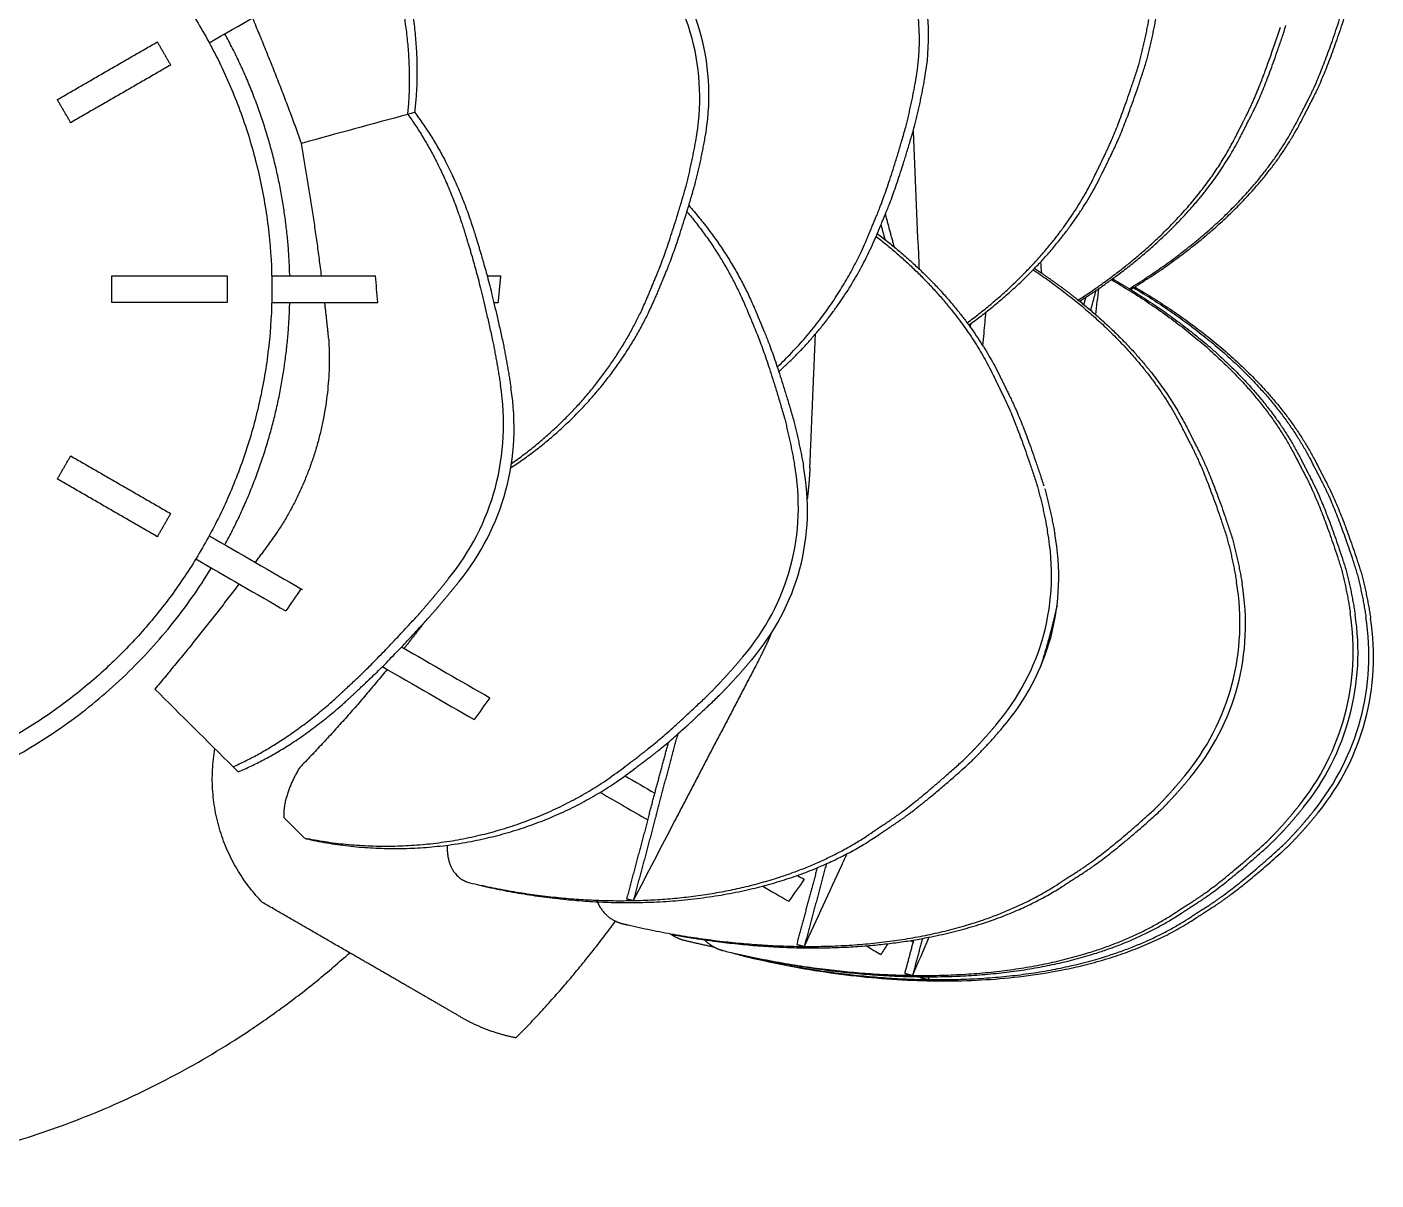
# Model space of a CAD drawing. Header units: metres. Extents: x -0.5 to 11.8, y -0.3 to 7.4.
# Drawn here: x 2.121 to 3.635, y 4.011 to 5.305 of the extents above; entities that cross this region are included whole.
import ezdxf

# ---------------------------------------------------------------- set-up
doc = ezdxf.new("R2010")
doc.units = ezdxf.units.M
doc.header["$MEASUREMENT"] = 0
doc.layers.add('ΣΧΕΔΙΑ', color=140, linetype='Continuous')

msp = doc.modelspace()

# ---------------------------------------------------------------- linework, layer by layer
at = {"layer": 'ΣΧΕΔΙΑ'}
for points, weights, degree, knots in [([(1.4421, 4.5681), (1.8848, 4.1938), (2.2591, 4.6366), (2.6334, 5.0793), (2.1907, 5.4536), (1.7479, 5.8279), (1.3737, 5.3851), (0.9994, 4.9424), (1.4421, 4.5681)], [1, 0.707106781187, 1, 0.707106781187, 1, 0.707106781187, 1, 0.707106781187, 1], 2, [0, 0, 0, 0.910644, 0.910644, 1.821288, 1.821288, 2.731933, 2.731933, 3.642577, 3.642577, 3.642577]), ([(2.5566, 5.2093), (2.5656, 5.2812), (2.5461, 5.3641), (2.5432, 5.3761), (2.5404, 5.3881), (2.533, 5.4196), (2.5129, 5.4832)], [0.944259782733, 0.946497234703, 1, 1, 1, 0.970376548073, 0.948940508878], 2, [3.5704502, 3.5704502, 3.5704502, 3.7990306, 3.7990306, 3.8560209, 3.8560209, 3.9482049, 3.9482049, 3.9482049]), ([(2.5487, 5.2072), (2.556, 5.2764), (2.5375, 5.3554), (2.5346, 5.3674), (2.5318, 5.3795), (2.5244, 5.4109), (2.5042, 5.4745)], [0.944564890513, 0.948904416698, 1, 1, 1, 0.970376548073, 0.948940508878], 2, [3.5807345, 3.5807345, 3.5807345, 3.7990306, 3.7990306, 3.8560209, 3.8560209, 3.9482049, 3.9482049, 3.9482049]), ([(3.3585, 5.0115), (3.4929, 5.0946), (3.5465, 5.1987), (3.553, 5.2114), (3.5595, 5.224), (3.5764, 5.257), (3.5978, 5.324)], [0.945194856507, 0.936568366827, 1, 1, 1, 0.970376548073, 0.948940508878], 2, [3.5280311, 3.5280311, 3.5280311, 3.7990306, 3.7990306, 3.8560209, 3.8560209, 3.9482049, 3.9482049, 3.9482049]), ([(3.3635, 5.0128), (3.4982, 5.0959), (3.5518, 5.2002), (3.5583, 5.2128), (3.5648, 5.2254), (3.5817, 5.2584), (3.6031, 5.3255)], [0.945212411644, 0.936504096276, 1, 1, 1, 0.970376548073, 0.948940508878], 2, [3.5277565, 3.5277565, 3.5277565, 3.7990306, 3.7990306, 3.8560209, 3.8560209, 3.9482049, 3.9482049, 3.9482049]), ([(3.3012, 4.9987), (3.3013, 4.9988), (3.3014, 4.9989), (3.3016, 4.999), (3.3839, 5.0524), (3.4432, 5.1143), (3.4768, 5.1801), (3.4811, 5.1885), (3.4854, 5.1969), (3.4896, 5.2053), (3.5007, 5.227), (3.5135, 5.2603), (3.5281, 5.3053)], [1, 1, 1, 1, 0.995496302022, 1.01498583541, 1.05846860016, 1.05846860016, 1.05846860016, 1.05846860016, 1.0375649377, 1.01954998167, 1.00442373207], 3, [3.5353505, 3.5353505, 3.5353505, 3.5353505, 3.5357656, 3.5357656, 3.5357656, 3.7990306, 3.7990306, 3.7990306, 3.8560209, 3.8560209, 3.8560209, 3.9482049, 3.9482049, 3.9482049, 3.9482049]), ([(3.34, 5.0228), (3.439, 5.0953), (3.4831, 5.1818), (3.4895, 5.1944), (3.4959, 5.207), (3.5127, 5.2399), (3.5344, 5.3071)], [0.944277901892, 0.946704658125, 1, 1, 1, 0.970376548073, 0.948940508878], 2, [3.5713364, 3.5713364, 3.5713364, 3.7990306, 3.7990306, 3.8560209, 3.8560209, 3.9482049, 3.9482049, 3.9482049]), ([(3.1769, 4.9734), (3.2749, 5.0463), (3.3195, 5.1379), (3.3256, 5.1505), (3.3317, 5.163), (3.3476, 5.1957), (3.3691, 5.2627)], [0.944174959782, 0.943315737517, 1, 1, 1, 0.970376548073, 0.948940508878], 2, [3.5568579, 3.5568579, 3.5568579, 3.7990306, 3.7990306, 3.8560209, 3.8560209, 3.9482049, 3.9482049, 3.9482049]), ([(3.1785, 4.9708), (3.2814, 5.0453), (3.3276, 5.1401), (3.3337, 5.1526), (3.3398, 5.1652), (3.3557, 5.1978), (3.3772, 5.2649)], [0.944293247372, 0.941456338654, 1, 1, 1, 0.970376548073, 0.948940508878], 2, [3.548914, 3.548914, 3.548914, 3.7990306, 3.7990306, 3.8560209, 3.8560209, 3.9482049, 3.9482049, 3.9482049]), ([(2.5566, 5.2093), (2.6003, 5.1515), (2.6249, 5.07), (2.6285, 5.0581), (2.632, 5.0463), (2.6414, 5.0154), (2.6557, 4.9502)], [0.944258558023, 0.946482545649, 1, 1, 1, 0.970376548073, 0.948940508878], 2, [3.5703875, 3.5703875, 3.5703875, 3.7990306, 3.7990306, 3.8560209, 3.8560209, 3.9482049, 3.9482049, 3.9482049]), ([(2.5487, 5.2072), (2.5897, 5.1508), (2.6131, 5.0731), (2.6167, 5.0613), (2.6202, 5.0494), (2.6296, 5.0185), (2.6439, 4.9533)], [0.944562658244, 0.948891256552, 1, 1, 1, 0.970376548073, 0.948940508878], 2, [3.5806782, 3.5806782, 3.5806782, 3.7990306, 3.7990306, 3.8560209, 3.8560209, 3.9482049, 3.9482049, 3.9482049]), ([(2.9652, 4.9185), (3.0387, 4.9847), (3.0753, 5.0725), (3.0804, 5.0848), (3.0855, 5.097), (3.0988, 5.129), (3.1179, 5.1954)], [0.944163126088, 0.94439795253, 1, 1, 1, 0.970376548073, 0.948940508878], 2, [3.5614815, 3.5614815, 3.5614815, 3.7990306, 3.7990306, 3.8560209, 3.8560209, 3.9482049, 3.9482049, 3.9482049]), ([(2.9635, 4.9237), (3.0307, 4.9874), (3.065, 5.0697), (3.0701, 5.082), (3.0752, 5.0942), (3.0885, 5.1262), (3.1076, 5.1927)], [0.944387257588, 0.947707639643, 1, 1, 1, 0.970376548073, 0.948940508878], 2, [3.5756215, 3.5756215, 3.5756215, 3.7990306, 3.7990306, 3.8560209, 3.8560209, 3.9482049, 3.9482049, 3.9482049]), ([(2.6646, 4.8106), (2.7786, 4.8858), (2.8287, 5.0064), (2.8338, 5.0187), (2.8389, 5.031), (2.8522, 5.0629), (2.8713, 5.1294)], [0.950590839261, 0.925215747259, 1, 1, 1, 0.970376548073, 0.948940508878], 2, [3.4795292, 3.4795292, 3.4795292, 3.7990306, 3.7990306, 3.8560209, 3.8560209, 3.9482049, 3.9482049, 3.9482049]), ([(2.665, 4.8151), (2.7709, 4.8894), (2.8184, 5.0037), (2.8235, 5.0159), (2.8286, 5.0282), (2.8419, 5.0602), (2.861, 5.1266)], [0.94836104394, 0.928850095552, 1, 1, 1, 0.970376548073, 0.948940508878], 2, [3.4950562, 3.4950562, 3.4950562, 3.7990306, 3.7990306, 3.8560209, 3.8560209, 3.9482049, 3.9482049, 3.9482049]), ([(2.8641, 5.1048), (2.9124, 5.0506), (2.9394, 4.9858), (2.9445, 4.9735), (2.9496, 4.9613), (2.9629, 4.9293), (2.982, 4.8628)], [0.947761192641, 0.958338306772, 1, 1, 1, 0.970376548073, 0.948940508878], 2, [3.621039, 3.621039, 3.621039, 3.7990306, 3.7990306, 3.8560209, 3.8560209, 3.9482049, 3.9482049, 3.9482049]), ([(2.862, 5.098), (2.9045, 5.0476), (2.9291, 4.9885), (2.9342, 4.9763), (2.9393, 4.964), (2.9526, 4.932), (2.9717, 4.8656)], [0.949805325138, 0.961913298782, 1, 1, 1, 0.970376548073, 0.948940508878], 2, [3.6363124, 3.6363124, 3.6363124, 3.7990306, 3.7990306, 3.8560209, 3.8560209, 3.9482049, 3.9482049, 3.9482049]), ([(3.0757, 5.0734), (3.1704, 5.0016), (3.2139, 4.9121), (3.22, 4.8996), (3.2261, 4.8871), (3.2417, 4.8551), (3.2625, 4.7903)], [0.944165247606, 0.944579350975, 1, 1, 1, 0.971022233915, 0.949878857351], 2, [3.5622565, 3.5622565, 3.5622565, 3.7990306, 3.7990306, 3.8560209, 3.8560209, 3.9461957, 3.9461957, 3.9461957]), ([(3.0744, 5.0703), (3.164, 5.0003), (3.2059, 4.9143), (3.2119, 4.9017), (3.218, 4.8892), (3.2339, 4.8565), (3.2554, 4.7895)], [0.944266776156, 0.946579403637, 1, 1, 1, 0.970376548073, 0.948940508878], 2, [3.5708013, 3.5708013, 3.5708013, 3.7990306, 3.7990306, 3.8560209, 3.8560209, 3.9482049, 3.9482049, 3.9482049]), ([(3.2506, 5.0328), (3.3673, 4.9545), (3.4167, 4.8577), (3.4231, 4.8451), (3.4295, 4.8325), (3.4463, 4.7996), (3.468, 4.7324)], [0.944377828366, 0.94069166474, 1, 1, 1, 0.970376548073, 0.948940508878], 2, [3.5456471, 3.5456471, 3.5456471, 3.7990306, 3.7990306, 3.8560209, 3.8560209, 3.9482049, 3.9482049, 3.9482049]), ([(3.3384, 5.0217), (3.4875, 4.9351), (3.5449, 4.8234), (3.5514, 4.8107), (3.5579, 4.7981), (3.5749, 4.7651), (3.5962, 4.6981)], [0.946711313593, 0.932231456449, 1, 1, 1, 0.970376548073, 0.948940508878], 2, [3.5095024, 3.5095024, 3.5095024, 3.7990306, 3.7990306, 3.8560209, 3.8560209, 3.9482049, 3.9482049, 3.9482049]), ([(3.3633, 5.0127), (3.5065, 4.9274), (3.5624, 4.8187), (3.5689, 4.806), (3.5754, 4.7934), (3.5924, 4.7605), (3.6137, 4.6934)], [0.946033457856, 0.933940048442, 1, 1, 1, 0.970376548073, 0.948940508878], 2, [3.5168021, 3.5168021, 3.5168021, 3.7990306, 3.7990306, 3.8560209, 3.8560209, 3.9482049, 3.9482049, 3.9482049]), ([(3.3647, 5.0135), (3.511, 4.9276), (3.5677, 4.8173), (3.5742, 4.8046), (3.5807, 4.792), (3.5977, 4.759), (3.619, 4.692)], [0.946377627876, 0.933039689982, 1, 1, 1, 0.970376548073, 0.948940508878], 2, [3.5129555, 3.5129555, 3.5129555, 3.7990306, 3.7990306, 3.8560209, 3.8560209, 3.9482049, 3.9482049, 3.9482049]), ([(3.3029, 4.9974), (3.3844, 4.9317), (3.423, 4.8561), (3.4294, 4.8434), (3.4358, 4.8308), (3.4526, 4.7979), (3.4743, 4.7308)], [0.945579176022, 0.953057343683, 1, 1, 1, 0.970376548073, 0.948940508878], 2, [3.5984771, 3.5984771, 3.5984771, 3.7990306, 3.7990306, 3.8560209, 3.8560209, 3.9482049, 3.9482049, 3.9482049]), ([(3.3599, 5.0106), (3.4962, 4.9271), (3.5502, 4.822), (3.5567, 4.8093), (3.5632, 4.7967), (3.5802, 4.7637), (3.6015, 4.6967)], [0.945348261199, 0.936023885093, 1, 1, 1, 0.970376548073, 0.948940508878], 2, [3.5257049, 3.5257049, 3.5257049, 3.7990306, 3.7990306, 3.8560209, 3.8560209, 3.9482049, 3.9482049, 3.9482049]), ([(3, 4.8103), (3, 4.811), (3, 4.8116), (3.0001, 4.8123), (3.0021, 4.8617), (3.0042, 4.9112), (3.0063, 4.9607)], [1, 0.999996848443, 0.999996848443, 1, 1, 1, 1], 3, [-2.2217928, -2.2217928, -2.2217928, -2.2217928, -2.2164284, -2.2164284, -2.2164284, -2.062505, -2.062505, -2.062505, -2.062505]), ([(1.3044, 4.698), (1.4799, 4.4109), (1.8164, 4.4109), (2.153, 4.4109), (2.3284, 4.6981)], [0.865631370501, 0.811496533769, 1, 0.811447953424, 0.865659289435], 2, [2.220863, 2.220863, 2.220863, 2.827433, 2.827433, 3.43416, 3.43416, 3.43416]), ([(2.3526, 4.4748), (2.4162, 4.5031), (2.4753, 4.5587), (2.4843, 4.5671), (2.4933, 4.5756), (2.5168, 4.5977), (2.5619, 4.647)], [0.944564890513, 0.948904416698, 1, 1, 1, 0.970376548073, 0.948940508878], 2, [3.5807345, 3.5807345, 3.5807345, 3.7990306, 3.7990306, 3.8560209, 3.8560209, 3.9482049, 3.9482049, 3.9482049]), ([(2.3583, 4.4691), (2.4251, 4.4972), (2.4871, 4.5555), (2.4961, 4.564), (2.5051, 4.5725), (2.5287, 4.5946), (2.5737, 4.6439)], [0.944259782733, 0.946497234703, 1, 1, 1, 0.970376548073, 0.948940508878], 2, [3.5704502, 3.5704502, 3.5704502, 3.7990306, 3.7990306, 3.8560209, 3.8560209, 3.9482049, 3.9482049, 3.9482049]), ([(2.9417, 4.5929), (2.9414, 4.5922), (2.9411, 4.5916), (2.9407, 4.591), (2.9099, 4.5322), (2.8792, 4.4733), (2.8485, 4.4143)], [1, 0.999996808006, 0.999996808006, 1, 1, 1, 1], 3, [2.7942615, 2.7942615, 2.7942615, 2.7942615, 2.7996615, 2.7996615, 2.7996615, 3.0062675, 3.0062675, 3.0062675, 3.0062675]), ([(2.4325, 4.3949), (2.6342, 4.3538), (2.7913, 4.474), (2.8019, 4.4821), (2.8124, 4.4902), (2.8399, 4.5112), (2.8896, 4.5592)], [0.994924320924, 0.890922552709, 1, 1, 1, 0.970376548073, 0.948940508878], 2, [3.333018, 3.333018, 3.333018, 3.7990306, 3.7990306, 3.8560209, 3.8560209, 3.9482049, 3.9482049, 3.9482049]), ([(2.4342, 4.394), (2.6403, 4.3479), (2.8016, 4.4713), (2.8121, 4.4794), (2.8227, 4.4874), (2.8502, 4.5085), (2.8999, 4.5565)], [1, 0.888324260259, 1, 1, 1, 0.970376548073, 0.948940508878], 2, [3.3219173, 3.3219173, 3.3219173, 3.7990306, 3.7990306, 3.8560209, 3.8560209, 3.9482049, 3.9482049, 3.9482049]), ([(3.1814, 4.481), (3.1814, 4.481), (3.1814, 4.481), (3.1814, 4.481), (3.1937, 4.4932), (3.2055, 4.506), (3.2167, 4.5193)], [1, 1, 1, 1, 0.991476818634, 0.984258865962, 0.978346141986], 3, [1.65708234, 1.65708234, 1.65708234, 1.65708234, 1.65708239, 1.65708239, 1.65708239, 1.718618, 1.718618, 1.718618, 1.718618]), ([(2.8018, 4.3246), (2.9614, 4.3278), (3.068, 4.3998), (3.0795, 4.4076), (3.0911, 4.4154), (3.1212, 4.4358), (3.1733, 4.4831)], [0.948023538268, 0.929478370218, 1, 1, 1, 0.970376548073, 0.948940508878], 2, [3.4977404, 3.4977404, 3.4977404, 3.7990306, 3.7990306, 3.8560209, 3.8560209, 3.9482049, 3.9482049, 3.9482049]), ([(2.8212, 4.3228), (2.9223, 4.3266), (3.0094, 4.3526), (3.0761, 4.3977), (3.0838, 4.4029), (3.0915, 4.4081), (3.0992, 4.4133), (3.1186, 4.4265), (3.1454, 4.4483), (3.1794, 4.4792), (3.1801, 4.4798), (3.1807, 4.4804), (3.1814, 4.481)], [0.946794302445, 0.936957307365, 0.954692539883, 1, 1, 1, 1, 0.980615634074, 0.963860566192, 0.949734796353, 0.949734796353, 0.949734796353, 0.949734796353], 3, [3.5086794, 3.5086794, 3.5086794, 3.5086794, 3.7990306, 3.7990306, 3.7990306, 3.8560209, 3.8560209, 3.8560209, 3.9465031, 3.9465031, 3.9465031, 3.9482049, 3.9482049, 3.9482049, 3.9482049]), ([(2.9937, 4.2731), (3.1691, 4.2721), (3.2788, 4.3433), (3.2907, 4.351), (3.3026, 4.3587), (3.3336, 4.3788), (3.3859, 4.4261)], [0.948023538268, 0.929478370218, 1, 1, 1, 0.970376548073, 0.948940508878], 2, [3.4977404, 3.4977404, 3.4977404, 3.7990306, 3.7990306, 3.8560209, 3.8560209, 3.9482049, 3.9482049, 3.9482049]), ([(3.1335, 4.2834), (3.2223, 4.3008), (3.2851, 4.3416), (3.297, 4.3493), (3.3089, 4.357), (3.3398, 4.3771), (3.3922, 4.4245)], [0.94776264012, 0.958341157188, 1, 1, 1, 0.970376548073, 0.948940508878], 2, [3.6210511, 3.6210511, 3.6210511, 3.7990306, 3.7990306, 3.8560209, 3.8560209, 3.9482049, 3.9482049, 3.9482049]), ([(3.1152, 4.2406), (3.2968, 4.2379), (3.4071, 4.3089), (3.419, 4.3166), (3.4309, 4.3243), (3.4621, 4.3444), (3.5141, 4.3918)], [0.948023538268, 0.929478370218, 1, 1, 1, 0.970376548073, 0.948940508878], 2, [3.4977404, 3.4977404, 3.4977404, 3.7990306, 3.7990306, 3.8560209, 3.8560209, 3.9482049, 3.9482049, 3.9482049]), ([(2.9255, 4.2623), (3.2472, 4.1851), (3.4299, 4.3028), (3.4418, 4.3105), (3.4538, 4.3182), (3.4849, 4.3383), (3.5369, 4.3857)], [1, 0.888324260259, 1, 1, 1, 0.970376548073, 0.948940508878], 2, [3.3219173, 3.3219173, 3.3219173, 3.7990306, 3.7990306, 3.8560209, 3.8560209, 3.9482049, 3.9482049, 3.9482049]), ([(3.1327, 4.2359), (3.3143, 4.2332), (3.4246, 4.3042), (3.4365, 4.3119), (3.4485, 4.3196), (3.4796, 4.3397), (3.5316, 4.3871)], [0.948023538268, 0.929478370218, 1, 1, 1, 0.970376548073, 0.948940508878], 2, [3.4977404, 3.4977404, 3.4977404, 3.7990306, 3.7990306, 3.8560209, 3.8560209, 3.9482049, 3.9482049, 3.9482049]), ([(3.1341, 4.239), (3.3066, 4.2394), (3.4124, 4.3075), (3.4243, 4.3152), (3.4363, 4.3229), (3.4674, 4.343), (3.5194, 4.3904)], [0.94673588783, 0.932174088274, 1, 1, 1, 0.970376548073, 0.948940508878], 2, [3.5092573, 3.5092573, 3.5092573, 3.7990306, 3.7990306, 3.8560209, 3.8560209, 3.9482049, 3.9482049, 3.9482049]), ([(2.844, 4.2868), (2.8565, 4.2845), (2.8691, 4.2824), (2.8816, 4.2806), (2.8818, 4.2805), (2.882, 4.2805), (2.8821, 4.2805), (2.972, 4.2675), (3.0573, 4.2684), (3.1335, 4.2834)], [1, 1, 1, 1, 1, 1, 1, 0.975160006454, 0.967325693036, 0.976497059746], 3, [3.3637913, 3.3637913, 3.3637913, 3.3637913, 3.396002, 3.396002, 3.396002, 3.396405, 3.396405, 3.396405, 3.6210511, 3.6210511, 3.6210511, 3.6210511])]:
    msp.add_rational_spline(points, weights, degree=degree, knots=knots, dxfattribs=at)
for points, degree, knots in [([(3.1185, 5.2433), (3.1256, 5.2819), (3.1242, 5.3214), (3.1043, 5.3958), (3.0858, 5.4307), (3.0603, 5.4605)], 3, [0, 0, 0, 0, 0.500337, 0.500337, 1.000843, 1.000843, 1.000843, 1.000843]), ([(3.1287, 5.2461), (3.1359, 5.2847), (3.1345, 5.3242), (3.1146, 5.3986), (3.0961, 5.4335), (3.0705, 5.4633)], 3, [0, 0, 0, 0, 0.500337, 0.500337, 1.000843, 1.000843, 1.000843, 1.000843]), ([(2.8719, 5.1773), (2.8791, 5.2159), (2.8777, 5.2553), (2.8578, 5.3298), (2.8392, 5.3646), (2.8137, 5.3945)], 3, [0, 0, 0, 0, 0.500337, 0.500337, 1.000843, 1.000843, 1.000843, 1.000843]), ([(2.8822, 5.1801), (2.8894, 5.2187), (2.888, 5.2581), (2.868, 5.3325), (2.8495, 5.3674), (2.824, 5.3973)], 3, [0, 0, 0, 0, 0.500337, 0.500337, 1.000843, 1.000843, 1.000843, 1.000843]), ([(2.5945, 4.686), (2.6189, 4.7162), (2.637, 4.7511), (2.6569, 4.8256), (2.6588, 4.8649), (2.6527, 4.9032)], 3, [0, 0, 0, 0, 0.500337, 0.500337, 1.000843, 1.000843, 1.000843, 1.000843]), ([(2.6064, 4.6829), (2.6307, 4.713), (2.6488, 4.748), (2.6687, 4.8224), (2.6706, 4.8618), (2.6645, 4.9001)], 3, [0, 0, 0, 0, 0.500337, 0.500337, 1.000843, 1.000843, 1.000843, 1.000843]), ([(2.9244, 4.5977), (2.9499, 4.6275), (2.9684, 4.6624), (2.9884, 4.7368), (2.9897, 4.7763), (2.9826, 4.8149)], 3, [0, 0, 0, 0, 0.500337, 0.500337, 1.000843, 1.000843, 1.000843, 1.000843]), ([(2.9347, 4.595), (2.9602, 4.6248), (2.9787, 4.6597), (2.9986, 4.7341), (3, 4.7735), (2.9929, 4.8122)], 3, [0, 0, 0, 0, 0.500337, 0.500337, 1.000843, 1.000843, 1.000843, 1.000843]), ([(3.2086, 4.5214), (3.2341, 4.5513), (3.2526, 4.5862), (3.2725, 4.6606), (3.274, 4.7), (3.2668, 4.7386)], 3, [0, 0, 0, 0, 0.500337, 0.500337, 1.000843, 1.000843, 1.000843, 1.000843]), ([(3.2167, 4.5193), (3.2422, 4.5491), (3.2607, 4.584), (3.2806, 4.6584), (3.2821, 4.6979), (3.2749, 4.7365)], 3, [0, 0, 0, 0, 0.500337, 0.500337, 1.000843, 1.000843, 1.000843, 1.000843]), ([(3.4207, 4.4646), (3.4456, 4.4946), (3.4636, 4.5296), (3.4836, 4.604), (3.4854, 4.6433), (3.4789, 4.6818)], 3, [0, 0, 0, 0, 0.500337, 0.500337, 1.000843, 1.000843, 1.000843, 1.000843]), ([(3.427, 4.4629), (3.4519, 4.4929), (3.4699, 4.5279), (3.4899, 4.6023), (3.4917, 4.6416), (3.4852, 4.6801)], 3, [0, 0, 0, 0, 0.500337, 0.500337, 1.000843, 1.000843, 1.000843, 1.000843]), ([(3.5484, 4.4303), (3.5728, 4.4605), (3.5905, 4.4955), (3.6105, 4.57), (3.6126, 4.6092), (3.6066, 4.6475)], 3, [0, 0, 0, 0, 0.500337, 0.500337, 1.000843, 1.000843, 1.000843, 1.000843]), ([(3.5537, 4.4289), (3.5781, 4.4591), (3.5959, 4.4941), (3.6158, 4.5686), (3.6179, 4.6078), (3.6119, 4.6461)], 3, [0, 0, 0, 0, 0.500337, 0.500337, 1.000843, 1.000843, 1.000843, 1.000843]), ([(3.5659, 4.4257), (3.5903, 4.4558), (3.6081, 4.4909), (3.628, 4.5653), (3.6301, 4.6045), (3.6241, 4.6429)], 3, [0, 0, 0, 0, 0.500337, 0.500337, 1.000843, 1.000843, 1.000843, 1.000843]), ([(3.5712, 4.4243), (3.5956, 4.4544), (3.6134, 4.4895), (3.6333, 4.5639), (3.6355, 4.6031), (3.6294, 4.6415)], 3, [0, 0, 0, 0, 0.500337, 0.500337, 1.000843, 1.000843, 1.000843, 1.000843]), ([(2.9469, 4.3408), (2.9471, 4.3407), (2.9472, 4.3407), (2.9473, 4.3406), (2.9574, 4.3348), (2.967, 4.3292), (2.9763, 4.3239)], 3, [7.53735659, 7.53735659, 7.53735659, 7.53735659, 7.53831067, 7.53831067, 7.53831067, 7.61222469, 7.61222469, 7.61222469, 7.61222469]), ([(2.6083, 4.1938), (2.5797, 4.2103), (2.5512, 4.2268), (2.5175, 4.2463), (2.4838, 4.2657)], 2, [2.655139, 2.655139, 2.655139, 3, 3, 3.4067674, 3.4067674, 3.4067674]), ([(3.1239, 4.2382), (3.1241, 4.2382), (3.1243, 4.2381), (3.1285, 4.237), (3.1327, 4.2359)], 2, [-0.01, -0.01, -0.01, -0.00953089, -0.00953089, 0, 0, 0])]:
    msp.add_open_spline(points, degree=degree, knots=knots, dxfattribs=at)
for points, degree in [([(2.3258, 5.2876), (2.3601, 5.3074), (2.3938, 5.3269), (2.4268, 5.3459)], 3), ([(2.1553, 5.2238), (2.2114, 5.2562), (2.2675, 5.2886)], 2), ([(2.2675, 5.2886), (2.275, 5.2756), (2.2825, 5.2626)], 2), ([(2.2825, 5.2626), (2.2264, 5.2302), (2.1703, 5.1979)], 2), ([(2.1703, 5.1979), (2.1628, 5.2109), (2.1553, 5.2238)], 2), ([(2.5566, 5.2093), (2.5539, 5.2086), (2.5513, 5.2079), (2.5487, 5.2072)], 3), ([(2.5487, 5.2072), (2.5089, 5.1963), (2.4691, 5.1855), (2.4292, 5.1747)], 3), ([(3.1158, 5.1885), (3.1179, 5.1392), (3.12, 5.09), (3.1222, 5.0407)], 3), ([(3.0948, 5.0582), (3.0898, 5.0769), (3.0848, 5.0955)], 2), ([(3.0845, 5.0666), (3.0822, 5.0751), (3.0799, 5.0837)], 2), ([(3.1222, 5.0407), (3.1223, 5.0384), (3.1224, 5.0361), (3.1225, 5.0338)], 3), ([(3.2589, 5.0414), (3.2592, 5.0373), (3.2596, 5.0332), (3.26, 5.029)], 3), ([(2.2164, 5.0259), (2.2812, 5.0259), (2.3459, 5.0259)], 2), ([(2.2164, 4.9959), (2.2164, 5.0109), (2.2164, 5.0259)], 2), ([(2.3459, 5.0259), (2.3459, 5.0109), (2.3459, 4.9959)], 2), ([(2.3959, 5.0259), (2.4356, 5.0259), (2.4745, 5.0259), (2.5126, 5.0259)], 3), ([(2.5149, 4.9959), (2.5141, 5.0059), (2.5133, 5.0159), (2.5126, 5.0259)], 3), ([(2.6382, 5.0259), (2.6432, 5.0259), (2.6481, 5.0259), (2.6531, 5.0259)], 3), ([(2.6503, 4.9959), (2.6517, 5.0109), (2.6531, 5.0259)], 2), ([(3.3075, 4.9936), (3.3087, 4.9978), (3.3098, 5.0019)], 2), ([(3.3106, 5.0049), (3.3106, 5.005), (3.3106, 5.005)], 2), ([(3.3153, 4.9871), (3.3183, 4.9984), (3.3213, 5.0096)], 2), ([(3.3208, 4.9823), (3.322, 4.9921), (3.3232, 5.0019), (3.3244, 5.0117)], 3), ([(2.3459, 4.9959), (2.2812, 4.9959), (2.2164, 4.9959)], 2), ([(2.3959, 4.9959), (2.4364, 4.9959), (2.476, 4.9959), (2.5149, 4.9959)], 3), ([(2.6453, 4.9959), (2.647, 4.9959), (2.6487, 4.9959), (2.6503, 4.9959)], 3), ([(3.1955, 4.9614), (3.1963, 4.9694), (3.197, 4.9775), (3.1978, 4.9855)], 3), ([(3.18, 4.9685), (3.1806, 4.9706), (3.1811, 4.9727)], 2), ([(3.1942, 4.9475), (3.1946, 4.9521), (3.1951, 4.9567), (3.1955, 4.9614)], 3), ([(2.1553, 4.7979), (2.1628, 4.8109), (2.1703, 4.8238)], 2), ([(2.1703, 4.8238), (2.2264, 4.7915), (2.2825, 4.7591)], 2), ([(2.2675, 4.7331), (2.2114, 4.7655), (2.1553, 4.7979)], 2), ([(2.2825, 4.7591), (2.275, 4.7461), (2.2675, 4.7331)], 2), ([(2.3258, 4.7341), (2.3608, 4.7139), (2.3952, 4.694), (2.4288, 4.6746)], 3), ([(2.3108, 4.7081), (2.3451, 4.6883), (2.3788, 4.6688), (2.4118, 4.6498)], 3), ([(2.4288, 4.6746), (2.4231, 4.6663), (2.4175, 4.6581), (2.4118, 4.6498)], 3), ([(2.4288, 4.6746), (2.4294, 4.6743), (2.43, 4.6739)], 2), ([(2.5417, 4.6094), (2.5756, 4.5898), (2.6086, 4.5708), (2.6406, 4.5523)], 3), ([(2.5202, 4.5872), (2.5556, 4.5668), (2.59, 4.5469), (2.6233, 4.5277)], 3), ([(2.3526, 4.4748), (2.3233, 4.5039), (2.294, 4.533), (2.2647, 4.562)], 3), ([(2.6406, 4.5523), (2.6348, 4.5441), (2.6291, 4.5359), (2.6233, 4.5277)], 3), ([(2.8198, 4.422), (2.8306, 4.4624), (2.8415, 4.5028)], 2), ([(2.8273, 4.42), (2.8397, 4.4659), (2.852, 4.5119)], 2), ([(2.3583, 4.4691), (2.3564, 4.471), (2.3545, 4.4729), (2.3526, 4.4748)], 3), ([(2.7926, 4.4646), (2.8039, 4.458), (2.8151, 4.4516), (2.826, 4.4452)], 3), ([(2.7648, 4.4459), (2.7831, 4.4354), (2.8008, 4.4252), (2.818, 4.4152)], 3), ([(2.8198, 4.422), (2.807, 4.3743), (2.7943, 4.3266)], 2), ([(2.4325, 4.3949), (2.4248, 4.4025), (2.4172, 4.4102), (2.4095, 4.4178)], 3), ([(2.8273, 4.42), (2.8146, 4.3723), (2.8018, 4.3246)], 2), ([(2.8485, 4.4143), (2.8329, 4.3844), (2.8174, 4.3545), (2.8018, 4.3246)], 3), ([(3.0414, 4.377), (3.0394, 4.3727), (3.0374, 4.3684), (3.0354, 4.3641)], 3), ([(3.0083, 4.3616), (2.9967, 4.3185), (2.9852, 4.2754)], 2), ([(3.0185, 4.3659), (3.0061, 4.3195), (2.9937, 4.2731)], 2), ([(3.0354, 4.3641), (3.0215, 4.3338), (3.0076, 4.3035), (2.9937, 4.2731)], 3), ([(2.9936, 4.3485), (2.9879, 4.3403), (2.9821, 4.3321), (2.9763, 4.3239)], 3), ([(2.9861, 4.3528), (2.9886, 4.3514), (2.9912, 4.3499), (2.9936, 4.3485)], 3), ([(2.4838, 4.2657), (2.4347, 4.2941), (2.3855, 4.3225)], 2), ([(2.7943, 4.3266), (2.798, 4.3256), (2.8018, 4.3246)], 2), ([(2.9852, 4.2754), (2.9894, 4.2743), (2.9937, 4.2731)], 2), ([(3.063, 4.2738), (3.0692, 4.2702), (3.0747, 4.267), (3.0797, 4.2642)], 3), ([(3.0874, 4.276), (3.0848, 4.2721), (3.0823, 4.2681), (3.0797, 4.2642)], 3), ([(3.0875, 4.2762), (3.0875, 4.2761), (3.0874, 4.2761), (3.0874, 4.276)], 3), ([(3.1164, 4.2803), (3.1114, 4.2616), (3.1064, 4.2429)], 2), ([(3.1128, 4.2797), (3.1139, 4.2791), (3.1149, 4.2785), (3.1158, 4.278)], 3), ([(3.1335, 4.2834), (3.1274, 4.2691), (3.1213, 4.2548), (3.1152, 4.2406)], 3), ([(3.1263, 4.2821), (3.1208, 4.2613), (3.1152, 4.2406)], 2), ([(3.1064, 4.2429), (3.1108, 4.2417), (3.1152, 4.2406)], 2), ([(3.1241, 4.2391), (3.124, 4.2387), (3.1239, 4.2382)], 2), ([(3.1336, 4.239), (3.1332, 4.2374), (3.1327, 4.2359)], 2)]:
    msp.add_open_spline(points, degree=degree, dxfattribs=at)
for points, weights in [([(2.3744, 5.3152), (2.404, 5.2449), (2.4292, 5.1747)], [0.998732486892, 0.99493415846, 0.997605012612]), ([(3.3772, 5.2649), (3.384, 5.2901), (3.3886, 5.3157)], [0.931709150307, 0.919797461204, 0.911534052656]), ([(3.3691, 5.2627), (3.3759, 5.2879), (3.3805, 5.3136)], [0.931709150307, 0.919797461204, 0.911534052656]), ([(2.4162, 5.026), (2.4125, 5.1707), (2.3433, 5.2978)], [0.989777125796, 0.90278966637, 0.871349194303]), ([(3.1076, 5.1927), (3.1138, 5.2177), (3.1185, 5.2433)], [0.931709150307, 0.919797461204, 0.911534052656]), ([(3.1179, 5.1954), (3.1241, 5.2205), (3.1287, 5.2461)], [0.931709150307, 0.919797461204, 0.911534052656]), ([(2.8713, 5.1294), (2.8776, 5.1544), (2.8822, 5.1801)], [0.931709150307, 0.919797461204, 0.911534052656]), ([(2.4519, 5.0259), (2.4424, 5.1013), (2.4292, 5.1744)], [0.998762952237, 0.994952362433, 0.99756504305]), ([(2.861, 5.1266), (2.8673, 5.1516), (2.8719, 5.1773)], [0.931709150307, 0.919797461204, 0.911534052656]), ([(3.2521, 5.0343), (3.2561, 5.0317), (3.26, 5.029)], [0.944555739319, 0.944386724114, 0.944290283789]), ([(3.26, 5.029), (3.2816, 5.0144), (3.3012, 4.9987)], [0.944290283789, 0.943759022707, 0.945430104798]), ([(3.3098, 5.002), (3.3254, 5.0121), (3.34, 5.0228)], [0.944661697508, 0.94392163939, 0.944277901892]), ([(3.3397, 5.0226), (3.35, 5.0167), (3.3599, 5.0106)], [0.947123359468, 0.946036271565, 0.945348261199]), ([(3.3599, 5.0106), (3.3617, 5.0117), (3.3635, 5.0128)], [0.945455751529, 0.945327748696, 0.945212411644]), ([(3.3012, 4.9987), (3.302, 4.9981), (3.3029, 4.9974)], [0.945430104798, 0.94550256972, 0.945579176022]), ([(3.3028, 4.9974), (3.3063, 4.9997), (3.3098, 5.002)], [0.94504970581, 0.944828015898, 0.944661697508]), ([(2.3434, 4.724), (2.4126, 4.8511), (2.4162, 4.9959)], [0.871364056921, 0.902828390276, 0.989877632992]), ([(2.4599, 4.9549), (2.4579, 4.9754), (2.4555, 4.9959)], [1, 0.999763979239, 1]), ([(2.4599, 4.9549), (2.467, 4.8366), (2.4018, 4.7377)], [1, 0.942516937305, 1]), ([(2.6439, 4.9533), (2.6488, 4.9287), (2.6527, 4.9032)], [0.931709150307, 0.919797461204, 0.911534052656]), ([(2.6557, 4.9502), (2.6606, 4.9255), (2.6645, 4.9001)], [0.931709150307, 0.919797461204, 0.911534052656]), ([(2.9717, 4.8656), (2.9779, 4.8406), (2.9826, 4.8149)], [0.931709150307, 0.919797461204, 0.911534052656]), ([(2.982, 4.8628), (2.9882, 4.8378), (2.9929, 4.8122)], [0.931709150307, 0.919797461204, 0.911534052656]), ([(3, 4.8102), (2.9991, 4.7929), (2.9971, 4.7755)], [0.998890298943, 0.990201816889, 0.984245318914]), ([(3.2554, 4.7895), (3.2623, 4.7643), (3.2668, 4.7386)], [0.931709150307, 0.919797461204, 0.911534052656]), ([(3.2635, 4.7873), (3.2703, 4.7621), (3.2749, 4.7365)], [0.931709150307, 0.919797461204, 0.911534052656]), ([(2.4018, 4.7377), (2.3897, 4.7209), (2.3774, 4.7043)], [1, 0.999762137469, 1]), ([(3.468, 4.7324), (3.4748, 4.7073), (3.4789, 4.6818)], [0.931709150307, 0.919797461204, 0.911534052656]), ([(3.4743, 4.7308), (3.481, 4.7056), (3.4852, 4.6801)], [0.931709150307, 0.919797461204, 0.911534052656]), ([(3.5962, 4.6981), (3.6028, 4.673), (3.6066, 4.6475)], [0.931709150307, 0.919797461204, 0.911534052656]), ([(3.6015, 4.6967), (3.6081, 4.6716), (3.6119, 4.6461)], [0.931709150307, 0.919797461204, 0.911534052656]), ([(2.3592, 4.6801), (2.313, 4.6191), (2.2647, 4.562)], [0.998754901031, 0.994926297735, 0.997605012612]), ([(2.5619, 4.647), (2.5784, 4.6659), (2.5945, 4.686)], [0.931709150307, 0.919797461204, 0.911534052656]), ([(2.5737, 4.6439), (2.5902, 4.6628), (2.6064, 4.6829)], [0.931709150307, 0.919797461204, 0.911534052656]), ([(3.6137, 4.6934), (3.6203, 4.6683), (3.6241, 4.6429)], [0.931709150307, 0.919797461204, 0.911534052656]), ([(3.619, 4.692), (3.6256, 4.6669), (3.6294, 4.6415)], [0.931709150307, 0.919797461204, 0.911534052656]), ([(3.2774, 4.6559), (3.2697, 4.6214), (3.2591, 4.5877)], [0.9738448872, 0.968671747285, 0.973845492874]), ([(2.5661, 4.6355), (2.5554, 4.6216), (2.5446, 4.6078)], [0.999358840875, 0.998368686526, 0.997721749941]), ([(2.9567, 4.6247), (2.9497, 4.6084), (2.9417, 4.593)], [0.98414379938, 0.990125295545, 0.998883460554]), ([(2.8896, 4.5592), (2.9076, 4.5778), (2.9244, 4.5977)], [0.931709150307, 0.919797461204, 0.911534052656]), ([(2.8999, 4.5565), (2.9179, 4.575), (2.9347, 4.595)], [0.931709150307, 0.919797461204, 0.911534052656]), ([(2.5255, 4.5841), (2.4785, 4.5266), (2.4274, 4.474)], [0.996860751696, 0.995382666132, 1]), ([(3.1733, 4.4831), (3.1919, 4.5015), (3.2086, 4.5214)], [0.931709150307, 0.919797461204, 0.911534052656]), ([(2.3855, 4.3225), (2.3151, 4.3953), (2.3321, 4.4951)], [1, 0.841413443943, 0.889504072949]), ([(2.4274, 4.474), (2.4079, 4.4418), (2.4095, 4.4178)], [1, 0.834407976784, 0.856056329182]), ([(3.3859, 4.4261), (3.4043, 4.4445), (3.4207, 4.4646)], [0.931709150307, 0.919797461204, 0.911534052656]), ([(3.3922, 4.4245), (3.4106, 4.4429), (3.427, 4.4629)], [0.931709150307, 0.919797461204, 0.911534052656]), ([(3.5141, 4.3918), (3.5324, 4.4102), (3.5484, 4.4303)], [0.931709150307, 0.919797461204, 0.911534052656]), ([(3.5194, 4.3904), (3.5377, 4.4088), (3.5537, 4.4289)], [0.931709150307, 0.919797461204, 0.911534052656]), ([(3.5316, 4.3871), (3.5499, 4.4055), (3.5659, 4.4257)], [0.931709150307, 0.919797461204, 0.911534052656]), ([(3.5369, 4.3857), (3.5552, 4.4041), (3.5712, 4.4243)], [0.931709150307, 0.919797461204, 0.911534052656]), ([(2.593, 4.3867), (2.5914, 4.3518), (2.6183, 4.3446)], [0.862584453375, 0.817186255378, 1]), ([(2.6183, 4.3446), (2.7115, 4.3227), (2.8018, 4.3246)], [1, 0.958845890042, 0.948023538268]), ([(2.6264, 4.3425), (2.7256, 4.3192), (2.8212, 4.3228)], [1, 0.956285450435, 0.946794302445]), ([(2.7606, 4.325), (2.767, 4.3085), (2.782, 4.3014)], [0.854985084086, 0.865312586179, 0.950137388136]), ([(2.6704, 4.1707), (2.7307, 4.2319), (2.7816, 4.3012)], [1, 0.987112513687, 0.979406966044]), ([(2.782, 4.3014), (2.7855, 4.2998), (2.7893, 4.2987)], [0.950137388136, 0.972483617883, 1]), ([(2.7893, 4.2987), (2.7925, 4.298), (2.7956, 4.2972)], [1, 0.998709897, 0.997449601114]), ([(2.7959, 4.2972), (2.8976, 4.2737), (2.9937, 4.2731)], [0.997353847772, 0.95849373616, 0.948023538268]), ([(2.843, 4.2874), (2.8502, 4.2824), (2.8589, 4.2801)], [0.90994070683, 0.944425450526, 1]), ([(2.8589, 4.2801), (2.8755, 4.2761), (2.8921, 4.2726)], [1, 0.993768958325, 0.988233249056]), ([(2.8808, 4.2815), (2.8857, 4.2761), (2.8921, 4.2726)], [0.880562769828, 0.900110602275, 0.933806029526]), ([(2.8921, 4.2726), (2.8971, 4.2699), (2.9027, 4.2684)], [0.933806029526, 0.961963384909, 1]), ([(1.8164, 4.0109), (2.1987, 4.0109), (2.4835, 4.2659)], [1, 0.863290346726, 0.854200782261]), ([(2.9027, 4.2684), (3.0125, 4.242), (3.1152, 4.2406)], [1, 0.958845890042, 0.948023538268]), ([(2.908, 4.267), (3.0197, 4.2402), (3.1239, 4.2391)], [1, 0.958178439698, 0.947680475912]), ([(2.9202, 4.2637), (3.03, 4.2373), (3.1327, 4.2359)], [1, 0.958845890042, 0.948023538268]), ([(3.1239, 4.2391), (3.1242, 4.2391), (3.1246, 4.2391)], [0.947680475912, 0.947647524178, 0.947614881061]), ([(3.1246, 4.2391), (3.1292, 4.239), (3.1338, 4.239)], [0.947614881061, 0.947157942632, 0.946761475616]), ([(3.1338, 4.239), (3.1339, 4.239), (3.1341, 4.239)], [0.946761475616, 0.946748650081, 0.94673588783]), ([(2.6083, 4.1938), (2.6374, 4.177), (2.6704, 4.1707)], [1, 0.939297238545, 0.907171175602])]:
    msp.add_rational_spline(points, weights, degree=2, dxfattribs=at)

doc.saveas('drawing.dxf')
